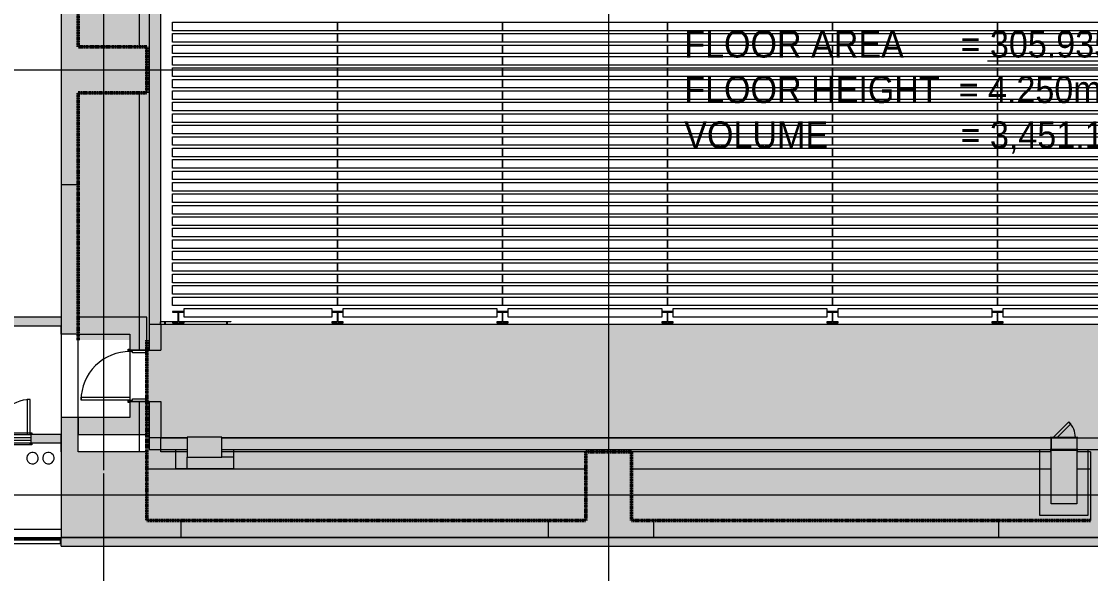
# Model space of a CAD drawing. Header units: millimetres. Extents: x 15878 to 679837, y -72324 to 391440.
# Drawn here: x 274703 to 293370, y 7230 to 16870 of the extents above; entities that cross this region are included whole.
import ezdxf

# ---------------------------------------------------------------- set-up
doc = ezdxf.new("R2010")
doc.units = ezdxf.units.MM
doc.linetypes.add('Demolished', pattern=[4.8, 3.2, -1.6])
doc.linetypes.add('Grid Line__1_200_', pattern=[10.5, 6, -1.5, 1.5, -1.5])
for name, color, linetype, lineweight in [('A-DETL', 90, 'Continuous', 5), ('A-DETL-GENF', 92, 'Continuous', 5), ('A-DOOR', 31, 'Continuous', 5), ('A-DOOR-FRAM', 31, 'Continuous', 5), ('A-FLOR', 192, 'Continuous', 5), ('A-FLOR-HRAL', 11, 'Continuous', 5), ('A-GLAZ-CWMG', 51, 'Continuous', 5), ('A-WALL', 113, 'Continuous', 5), ('A-WALL-PATT', 111, 'Continuous', 18), ('G-ANNO-TEXT', 231, 'Continuous', 5), ('I-FURN', 30, 'Continuous', 5), ('Q-SPCQ', 91, 'Continuous', 5), ('S-COLS', 52, 'Continuous', 5), ('S-GRID', 1, 'Continuous', 5)]:
    doc.layers.add(name, color=color, linetype=linetype, lineweight=lineweight)
doc.styles.add('Swis721 BT', font='swiss.ttf', dxfattribs={"width": 0.9, "height": 473.035439})
pattern_1 = [(45, (235455.2, 0), (-1237.437, 1237.437), []), (45, (235455.2, 1875), (-1237.437, 1237.437), [])]

# ---------------------------------------------------------------- blocks, each defined once
blk = doc.blocks.new('DLN_Grid Gallery Deck - DLN_Grid Gallery Deck-V869-2_F')
at = {"layer": 'Q-SPCQ'}
for p, q in [((0, -75), (0, 75)), ((0, 75), (2880, 75)), ((2880, 75), (2880, -75)), ((2880, -75), (0, -75))]:
    blk.add_line(p, q, dxfattribs=at)
blk = doc.blocks.new('DLN_Grid Gallery Deck - DLN_Grid Gallery Deck-3004705-2_F')
at = {"layer": 'Q-SPCQ'}
for p, q in [((0, 25), (0, 75)), ((0, 75), (2580, 75)), ((0, -75), (0, 10)), ((2580, 75), (2580, 25)), ((2580, 10), (2580, -75)), ((2580, -75), (0, -75))]:
    blk.add_line(p, q, dxfattribs=at)
blk = doc.blocks.new('DLN_Grid Gallery Deck - DLN_Grid Gallery Deck-2994845-2_F')
at = {"layer": 'Q-SPCQ'}
for p, q in [((0, 25), (0, 75)), ((0, 75), (2680, 75)), ((0, -75), (0, 10)), ((2680, 75), (2680, 25)), ((2680, 10), (2680, -75)), ((2680, -75), (0, -75))]:
    blk.add_line(p, q, dxfattribs=at)
blk = doc.blocks.new('DLN_Grid Gallery Deck - DLN_Grid Gallery Deck-V873-2_F')
at = {"layer": 'Q-SPCQ'}
for p, q in [((0, 25), (0, 75)), ((0, 75), (2680, 75)), ((0, -75), (0, 10)), ((2680, 75), (2680, 25)), ((2680, 10), (2680, -75)), ((2680, -75), (0, -75))]:
    blk.add_line(p, q, dxfattribs=at)
blk = doc.blocks.new('DLN_Grid Gallery Deck - DLN_Grid Gallery Deck-V875-2_F')
at = {"layer": 'Q-SPCQ'}
for p, q in [((0, 25), (0, 75)), ((0, 75), (2680, 75)), ((0, -75), (0, 10)), ((2680, 75), (2680, 25)), ((2680, 10), (2680, -75)), ((2680, -75), (0, -75))]:
    blk.add_line(p, q, dxfattribs=at)
blk = doc.blocks.new('DLN-Access Panel__AP12_ - _AP12_ 400 x 1100 _WH_-16942931-2_F')
at = {"layer": 'A-DOOR'}
h = blk.add_hatch(dxfattribs=at)
h.set_pattern_fill('FP_3636', color=253, style=0, pattern_type=2)
h.set_pattern_definition([(45, (178006, -9497.5), (-1237.437, 1237.437), []), (45, (178006, -7622.5), (-1237.437, 1237.437), [])])
h.paths.add_polyline_path([(240, 100), (240, 110), (-240, 110), (-240, 100)], flags=0)
at = {"layer": 'A-DOOR', "color": 253}
for p, q in [((-190, 110), (83, 383)), ((83, 383), (118, 347)), ((118, 347), (-119, 110)), ((-240, 100), (-240, 110)), ((240, 110), (-240, 110)), ((-240, 100), (240, 100)), ((240, 100), (240, 110)), ((-240, -110), (-240, -100)), ((240, -100), (-240, -100)), ((-240, -110), (240, -110)), ((240, -109), (240, -100))]:
    blk.add_line(p, q, dxfattribs=at)
for start, end in [(22.25, 45), (1.4807, 22.25)]:
    blk.add_arc((-200, 100), 400, start, end, dxfattribs=at)
at = {"layer": 'A-DOOR-FRAM', "color": 253}
for p, q in [((-225, 100), (-225, -100)), ((225, 100), (225, -100))]:
    blk.add_line(p, q, dxfattribs=at)
blk = doc.blocks.new('DLN-Single Door__X05_ - _M40a_ 850 x 2000 _WH_-11174022-2_F')
at = {"layer": 'A-DOOR', "color": 253}
for p, q in [((-425, 1000), (-375, 1000)), ((-425, 150), (-425, 1000)), ((-375, 1000), (-375, 150)), ((-465, 180), (-435, 180)), ((-465, 150), (-465, 180)), ((-435, 150), (-465, 150)), ((-435, 180), (-435, 150)), ((-375, 150), (-425, 150)), ((435, 150), (435, 180)), ((435, 180), (465, 180)), ((465, 150), (435, 150)), ((465, 180), (465, 150)), ((-465, -150), (-435, -150)), ((-465, -180), (-465, -150)), ((-435, -180), (-465, -180)), ((-435, -150), (-435, -180)), ((435, -180), (435, -150)), ((435, -150), (465, -150)), ((465, -180), (435, -180)), ((465, -150), (465, -180))]:
    blk.add_line(p, q, dxfattribs=at)
blk.add_arc((-425, 150), 850, 359.5, 90, dxfattribs=at)
at = {"layer": 'A-DOOR-FRAM', "color": 253}
for p, q in [((-450, 150), (-425, 150)), ((-450, -150), (-450, 150)), ((-425, 150), (-425, 100)), ((-425, 100), (-400, 100)), ((-400, 100), (-400, -150)), ((400, 100), (425, 100)), ((400, -150), (400, 100)), ((425, 150), (450, 150)), ((425, 100), (425, 150)), ((450, 150), (450, -150)), ((-400, -150), (-450, -150)), ((450, -150), (400, -150))]:
    blk.add_line(p, q, dxfattribs=at)
blk = doc.blocks.new('Rectangular Mullion - EW3b-14220443-2_F')
at = {"layer": 'A-GLAZ-CWMG'}
for p, q in [((37647, 7812), (37647, 7839)), ((39931, 7839), (37647, 7839)), ((39931, 7839), (39931, 7812))]:
    blk.add_line(p, q, dxfattribs=at)
at = {"layer": 'A-GLAZ-CWMG', "lineweight": 15}
for p, q in [((37647, 7812), (37647, 7756)), ((39931, 7812), (37647, 7812)), ((37647, 7756), (39931, 7756)), ((39931, 7756), (39931, 7812))]:
    blk.add_line(p, q, dxfattribs=at)
blk = doc.blocks.new('DLN-Double Door-AP - _AP08_ 1200 x 2000 _WH_-14084721-2_F')
at = {"layer": 'A-DOOR', "color": 253}
for p, q in [((-610, 685), (-560, 685)), ((-610, 105), (-610, 685)), ((-560, 685), (-560, 75)), ((560, 685), (560, 75)), ((610, 685), (560, 685)), ((610, 105), (610, 685)), ((-625, 75), (625, 75)), ((-625, 25), (-625, 75)), ((-625, -25), (-625, 25)), ((-625, 25), (625, 25)), ((625, 75), (625, 25)), ((625, 25), (625, -25)), ((-625, -75), (-625, -25)), ((-625, -25), (625, -25)), ((625, -75), (-625, -75)), ((625, -25), (625, -75))]:
    blk.add_line(p, q, dxfattribs=at)
for centre, start, end in [((-610, 75), 0.0077, 90), ((610, 75), 90, 179.9923)]:
    blk.add_arc(centre, 610, start, end, dxfattribs=at)
at = {"layer": 'A-DOOR-FRAM', "color": 253}
for p, q in [((-640, 105), (-610, 105)), ((-640, 75), (-640, 105)), ((-625, 75), (-640, 75)), ((-610, 105), (610, 105)), ((-610, 105), (-610, 75)), ((610, 105), (640, 105)), ((610, 75), (610, 105)), ((640, 75), (625, 75)), ((640, 105), (640, 75)), ((-640, -75), (-625, -75)), ((-640, -105), (-640, -75)), ((-610, -105), (-640, -105)), ((-610, -75), (-610, -105)), ((610, -105), (-610, -105)), ((610, -105), (610, -75)), ((640, -105), (610, -105)), ((625, -75), (640, -75)), ((640, -75), (640, -105))]:
    blk.add_line(p, q, dxfattribs=at)
blk = doc.blocks.new('DLN_Production Lighting PLB - DLN_Production Lighting PLB-11812519-2_F')
at = {"layer": 'I-FURN', "color": 253}
for p, q in [((305, 350), (-305, 350)), ((-305, 350), (-305, 0)), ((-35, 355), (-10, 355)), ((-35, 350), (-35, 355)), ((-10, 355), (-10, 350)), ((10, 355), (35, 355)), ((10, 355), (10, 350)), ((35, 350), (35, 355)), ((305, 0), (305, 350)), ((-305, 0), (305, 0))]:
    blk.add_line(p, q, dxfattribs=at)
blk = doc.blocks.new('Railing - T PROFILE-16174661-2_F')
at = {"layer": 'A-FLOR-HRAL'}
for p, q in [((8, -9), (3, -9)), ((3, -9), (3, -142)), ((3, -142), (8, -142)), ((8, -68), (8, -9)), ((8, -142), (8, -83)), ((55, -73), (13, -73)), ((13, -78), (55, -78))]:
    blk.add_line(p, q, dxfattribs=at)
for centre, start, end in [((13, -68), 189.2953, 270), ((13, -83), 90, 180)]:
    blk.add_arc(centre, 5, start, end, dxfattribs=at)
blk = doc.blocks.new('Railing - T PROFILE-V890-2_F')
at = {"layer": 'A-FLOR-HRAL'}
for p, q in [((8, -9), (3, -9)), ((3, -9), (3, -142)), ((3, -142), (8, -142)), ((8, -68), (8, -9)), ((8, -142), (8, -83)), ((55, -73), (13, -73)), ((13, -78), (55, -78))]:
    blk.add_line(p, q, dxfattribs=at)
for centre, start, end in [((13, -68), 189.2953, 270), ((13, -83), 90, 180), ((13, -83), 90, 180)]:
    blk.add_arc(centre, 5, start, end, dxfattribs=at)
blk = doc.blocks.new('Railing - Railing-12128362-2_F')
at = {"layer": 'A-FLOR-HRAL'}
for p, q in [((41688, 11627), (41679, 11627)), ((41679, 11577), (41679, 11627)), ((41981, 11627), (41821, 11627)), ((42773, 11627), (41995, 11627)), ((42839, 11624), (42839, 11620))]:
    blk.add_line(p, q, dxfattribs=at)
at = {"extrusion": (0, 0, -1), "zscale": -1, "rotation": 270.0000000000001}
for name, p in [('Railing - T PROFILE-16174661-2_F', (-41679, 11632)), ('Railing - T PROFILE-V890-2_F', (-42764, 11632))]:
    blk.add_blockref(name, p, dxfattribs=at)

msp = doc.modelspace()

# ---------------------------------------------------------------- hatches: boundary and pattern name
at = {"layer": 'A-DETL-GENF', "transparency": 33554585}
h = msp.add_hatch(color=253, dxfattribs=at)
h.paths.add_polyline_path([(284557, 8157.5), (284557, 9357.5), (285357, 9357.5), (285357, 8157.5), (293369.5, 8157.5), (293369.5, 9357.5), (294169.5, 9357.5), (294169.5, 8157.5), (302182, 8157.5), (302182, 9357.5), (302982, 9357.5), (302982, 8157.5), (310644.5, 8157.5), (310644.5, 9357.5), (311844.5, 9357.5), (311844.5, 15624.2), (310644.5, 15624.2), (310644.5, 16424.2), (311844.5, 16424.2), (311844.5, 23040.8), (310644.5, 23040.8), (310644.5, 23840.8), (311844.5, 23840.8), (311844.5, 25482.5), (310644.5, 25482.5), (310644.5, 28432.5), (311844.5, 28432.5), (311844.5, 30107.5), (310644.5, 30107.5), (310644.5, 31307.5), (302982, 31307.5), (302982, 30107.5), (302182, 30107.5), (302182, 31307.5), (294169.5, 31307.5), (294169.5, 30107.5), (293369.5, 30107.5), (293369.5, 31307.5), (285357, 31307.5), (285357, 30107.5), (284557, 30107.5), (284557, 31307.5), (280194.5, 31307.5), (280194.5, 30107.5), (277194.5, 30107.5), (277194.5, 31307.5), (276894.5, 31307.5), (276894.5, 30107.5), (275694.5, 30107.5), (275694.5, 23840.8), (276894.5, 23840.8), (276894.5, 23040.8), (275694.5, 23040.8), (275694.5, 16424.2), (276894.5, 16424.2), (276894.5, 15624.2), (275694.5, 15624.2), (275694.5, 11307.5), (276894.5, 11307.5), (276894.5, 8157.5), (283505.3, 8157.5)], flags=0)
h.paths.add_polyline_path([(288918.6, 11577.5), (277134.7, 11577.5), (277134.7, 27832.5), (308269.5, 27832.5), (308269.5, 11577.5), (291625.2, 11577.5)], flags=0)
at = {"layer": 'A-WALL-PATT', "lineweight": 5}
h = msp.add_hatch(color=253, dxfattribs=at)
h.paths.add_polyline_path([(275694.5, 14024.2), (275694.5, 15624.2), (275394.5, 15624.2), (275394.5, 14024.2)], flags=0)
h.paths.add_polyline_path([(275394.5, 16424.2), (275694.5, 16424.2), (275694.5, 18024.2), (275394.5, 18024.2), (275394.5, 16568.1)], flags=0)
at = {"layer": 'A-WALL-PATT', "lineweight": 5, "transparency": 33554432}
for points in [[(275394.5, 11407.5), (275694.5, 11407.5), (275694.5, 14024.2), (275394.5, 14024.2), (275394.5, 11557.5)], [(275394.5, 11557.5), (275394.5, 11707.5), (272794.5, 11707.5), (272794.5, 11557.5), (275385.4, 11557.5)], [(276227.9, 11407.5), (276894.5, 11407.5), (276894.5, 11707.5), (275694.5, 11707.5), (275694.5, 11407.5)], [(276894.5, 9657.5), (276894.5, 9957.5), (275694.5, 9957.5), (275694.5, 9657.5), (276738.7, 9657.5)], [(283897, 7857.5), (283897, 8157.5), (277494.5, 8157.5), (277494.5, 7857.5), (283505.3, 7857.5)], [(288382, 7857.5), (288382, 8157.5), (285747, 8157.5), (285747, 7857.5)], [(288382, 7857.5), (291769.5, 7857.5), (291769.5, 8157.5), (288382, 8157.5)], [(275394.5, 7707.5), (312144.5, 7707.5), (312144.5, 7857.5), (275394.5, 7857.5)]]:
    msp.add_hatch(color=253, dxfattribs=at).paths.add_polyline_path(points, flags=0)
h = msp.add_hatch(color=253, dxfattribs=at)
h.paths.add_polyline_path([(276738.7, 9957.5), (276894.5, 9957.5), (276894.5, 10232.5), (276594.5, 10232.5), (276594.5, 9957.5)], flags=0)
h.paths.add_polyline_path([(276594.5, 11132.5), (276894.5, 11132.5), (276894.5, 11407.5), (276594.5, 11407.5), (276594.5, 11147.5)], flags=0)
at = {"layer": 'A-WALL-PATT', "lineweight": 5}
for points in [[(275694.5, 9357.5), (275694.5, 9957.5), (275394.5, 9957.5), (275394.5, 9357.5)], [(277134.7, 7857.5), (277494.5, 7857.5), (277494.5, 8157.5), (276894.5, 8157.5), (276894.5, 7857.5)]]:
    msp.add_hatch(color=253, dxfattribs=at).paths.add_polyline_path(points, flags=0)
at = {"layer": 'A-WALL-PATT', "lineweight": 5, "transparency": 33554432}
h = msp.add_hatch(color=253, dxfattribs=at)
h.paths.add_polyline_path([(274884.5, 9507.5), (275394.5, 9507.5), (275394.5, 9657.5), (274869.5, 9657.5), (274869.5, 9507.5)], flags=0)
h.paths.add_polyline_path([(272794.5, 9507.5), (273619.5, 9507.5), (273619.5, 9657.5), (272794.5, 9657.5), (272794.5, 9557.5)], flags=0)
at = {"layer": 'A-WALL-PATT', "lineweight": 5}
h = msp.add_hatch(color=253, dxfattribs=at)
h.paths.add_polyline_path([(285357, 7857.5), (285747, 7857.5), (285747, 8157.5), (285357, 8157.5)], flags=0)
h.paths.add_polyline_path([(284557, 7857.5), (284557, 8157.5), (283897, 8157.5), (283897, 7857.5)], flags=0)
h = msp.add_hatch(color=253, dxfattribs=at)
h.paths.add_polyline_path([(293369.5, 7857.5), (293369.5, 8157.5), (291769.5, 8157.5), (291769.5, 7857.5)], flags=0)
h.paths.add_polyline_path([(295769.5, 7857.5), (295769.5, 8157.5), (294169.5, 8157.5), (294169.5, 7857.5), (294331.8, 7857.5)], flags=0)
at = {"layer": 'S-COLS'}
for points in [[(275694.5, 15624.2), (276894.5, 15624.2), (276894.5, 16424.2), (275394.5, 16424.2), (275394.5, 15624.2)], [(275394.5, 7857.5), (276894.5, 7857.5), (276894.5, 9357.5), (275394.5, 9357.5), (275394.5, 9065.7)], [(285357, 7857.5), (285357, 9357.5), (284557, 9357.5), (284557, 7857.5)], [(294169.5, 7857.5), (294169.5, 9357.5), (293369.5, 9357.5), (293369.5, 7857.5)]]:
    msp.add_hatch(color=53, dxfattribs=at).paths.add_polyline_path(points, flags=0)
h = msp.add_hatch(dxfattribs=at)
h.set_pattern_fill('FP_3635', color=253, style=0, pattern_type=2)
h.set_pattern_definition(pattern_1)
h.paths.add_polyline_path([(277342.9, 11607.5), (277542.9, 11607.5), (277542.9, 11622.5), (277450.4, 11622.5), (277450.4, 11792.5), (277542.9, 11792.5), (277542.9, 11807.5), (277342.9, 11807.5), (277342.9, 11792.5), (277435.4, 11792.5), (277435.4, 11622.5), (277342.9, 11622.5)], flags=0)
h = msp.add_hatch(dxfattribs=at)
h.set_pattern_fill('FP_3635', color=253, style=0, pattern_type=2)
h.set_pattern_definition(pattern_1)
h.paths.add_polyline_path([(291642.9, 11607.4), (291842.9, 11607.4), (291842.9, 11622.4), (291750.4, 11622.4), (291750.4, 11792.4), (291842.9, 11792.4), (291842.9, 11807.4), (291642.9, 11807.4), (291642.9, 11792.4), (291735.4, 11792.4), (291735.4, 11622.4), (291642.9, 11622.4)], flags=0)

# ---------------------------------------------------------------- linework, layer by layer
at = {"layer": 'A-DETL', "linetype": 'Demolished', "lineweight": 50}
for p, q in [((275694.5, 23040.8), (275694.5, 16424.2)), ((275694.5, 16424.2), (276894.5, 16424.2)), ((276894.5, 16424.2), (276894.5, 15624.2)), ((276894.5, 15624.2), (275694.5, 15624.2)), ((275694.5, 15624.2), (275694.5, 11307.5)), ((276894.5, 11307.5), (276894.5, 8157.5)), ((284557, 8157.5), (284557, 9357.5)), ((284557, 9357.5), (285357, 9357.5)), ((285357, 9357.5), (285357, 8157.5)), ((276894.5, 8157.5), (284557, 8157.5)), ((285357, 8157.5), (293369.5, 8157.5))]:
    msp.add_line(p, q, dxfattribs=at)
at = {"layer": 'A-DETL'}
msp.add_line((291569.5, 16182.5), (294469.5, 16182.5), dxfattribs=at)
at = {"layer": 'A-FLOR'}
for p, q in [((276759.5, 23040.8), (276759.5, 16424.2)), ((276759.5, 15624.2), (276759.5, 11132.5)), ((275394.5, 14024.2), (275394.5, 9507.5)), ((275694.5, 9357.5), (275694.5, 14024.2)), ((275394.5, 11707.5), (272794.5, 11707.5)), ((277129.4, 11577.5), (276934.5, 11577.5)), ((277134.5, 11575.6), (277134.5, 11132.5)), ((308269.5, 11577.5), (277134.7, 11577.5)), ((276894.5, 11132.5), (276594.5, 11132.5)), ((276594.5, 11117.5), (276594.5, 10247.5)), ((276934.5, 11132.5), (276924.5, 11132.5)), ((276594.5, 10232.5), (276894.5, 10232.5)), ((276759.5, 10232.5), (276759.5, 9357.5)), ((276924.5, 10232.5), (277134.5, 10232.5)), ((276934.5, 10232.5), (276934.5, 9397.5)), ((277134.5, 10232.5), (277134.5, 9597.5)), ((275694.5, 9657.5), (276759.5, 9657.5)), ((277134.5, 9597.5), (277594.5, 9597.5)), ((277134.5, 9357.5), (277134.5, 9597.5)), ((278204.5, 9597.5), (292679.5, 9597.5)), ((293129.5, 9597.5), (309334.5, 9597.5)), ((275394.5, 9507.5), (274884.5, 9507.5)), ((275394.5, 9357.5), (275394.5, 9507.5)), ((276934.5, 9397.5), (277394.5, 9397.5)), ((277594.5, 9357.5), (277134.5, 9357.5)), ((277394.5, 9397.5), (277394.5, 9397.5)), ((284557, 9357.5), (278204.5, 9357.5)), ((278404.5, 9397.5), (278404.5, 9397.5)), ((278404.5, 9397.5), (292679.5, 9397.5)), ((292679.5, 9357.5), (285357, 9357.5)), ((293079.5, 9397.5), (293329.5, 9397.5)), ((293369.5, 9357.5), (293129.5, 9357.5)), ((276894.5, 9057.5), (284557, 9057.5)), ((277394.5, 9062.5), (277594.5, 9062.5)), ((285357, 9057.5), (292679.5, 9057.5)), ((293129.5, 9057.5), (293369.5, 9057.5)), ((283897, 8157.5), (277494.5, 8157.5)), ((291769.5, 8157.5), (285747, 8157.5)), ((273194.5, 7857.5), (275394.5, 7857.5)), ((276894.5, 7857.5), (284557, 7857.5)), ((285357, 7857.5), (293369.5, 7857.5))]:
    msp.add_line(p, q, dxfattribs=at)
at = {"layer": 'A-FLOR', "color": 253}
for p, q in [((275394.5, 11407.5), (275394.5, 11557.5)), ((275694.5, 11407.5), (275394.5, 11407.5))]:
    msp.add_line(p, q, dxfattribs=at)
at = {"layer": 'A-FLOR'}
for centre, start, end in [((274896.9, 9244.5), 351.68417, 171.68417), ((275174.8, 9244.5), 351.68417, 171.68417), ((274896.9, 9244.5), 171.68417, 351.68417), ((275174.8, 9244.5), 171.68417, 351.68417)]:
    msp.add_arc(centre, 100, start, end, dxfattribs=at)
at = {"layer": 'A-WALL', "color": 253}
for p, q in [((276934.5, 28797.5), (276934.5, 11132.5)), ((277134.5, 11580.2), (277134.5, 27826.1)), ((275394.5, 14024.2), (275394.5, 11557.5)), ((275394.5, 14024.2), (275694.5, 14024.2)), ((275694.5, 11707.5), (275694.5, 14024.2)), ((276894.5, 11707.5), (275694.5, 11707.5)), ((276894.5, 11147.5), (276894.5, 11707.5)), ((272794.5, 11557.5), (275394.5, 11557.5)), ((275694.5, 11407.5), (276594.5, 11407.5)), ((276594.5, 11407.5), (276594.5, 11147.5)), ((276894.5, 11082.5), (276894.5, 10282.5)), ((276934.5, 11132.5), (277134.5, 11132.5)), ((276594.5, 10217.5), (276594.5, 9957.5)), ((276894.5, 9657.5), (276894.5, 10217.5)), ((276594.5, 9957.5), (275694.5, 9957.5)), ((275694.5, 9957.5), (275694.5, 9657.5)), ((274869.5, 9657.5), (274869.5, 9507.5)), ((275394.5, 9657.5), (274884.5, 9657.5)), ((275394.5, 9507.5), (275394.5, 9657.5)), ((275694.5, 9657.5), (276894.5, 9657.5)), ((277594.5, 9597.5), (276934.5, 9597.5)), ((277134.5, 9597.5), (277134.5, 9597.5)), ((292664.5, 9597.5), (278204.5, 9597.5)), ((292679.5, 9397.5), (292679.5, 9597.5)), ((293129.5, 9597.5), (293129.5, 9397.5)), ((275394.5, 9507.5), (275394.5, 9507.5)), ((276934.5, 9397.5), (277594.5, 9397.5)), ((276934.5, 9397.5), (276934.5, 9397.5)), ((277394.5, 9397.5), (277394.5, 9062.5)), ((278204.5, 9397.5), (278404.5, 9397.5)), ((278404.5, 9397.5), (292479.5, 9397.5)), ((278404.5, 9397.5), (278404.5, 9062.5)), ((292479.5, 9397.5), (292479.5, 8247.5)), ((292729.5, 9397.5), (292679.5, 9397.5)), ((292679.5, 8447.5), (292679.5, 9387.5)), ((293129.5, 9387.5), (293129.5, 8447.5)), ((293329.5, 9397.5), (309334.5, 9397.5)), ((293329.5, 9363), (293329.5, 9397.5)), ((293329.5, 8247.5), (293329.5, 9357.5)), ((277594.5, 9062.5), (277594.5, 9262.5)), ((278404.5, 9262.5), (278204.5, 9262.5)), ((277594.5, 9062.5), (278404.5, 9062.5)), ((293129.5, 8447.5), (292679.5, 8447.5)), ((292479.5, 8247.5), (293329.5, 8247.5)), ((283897, 8157.5), (277494.5, 8157.5)), ((288382, 8157.5), (285747, 8157.5)), ((291769.5, 8157.5), (288382, 8157.5)), ((291769.5, 7857.5), (291769.5, 8157.5)), ((273194.5, 7857.5), (275394.5, 7857.5)), ((274394.5, 8007.5), (275394.5, 8007.5)), ((313794.5, 7857.5), (275394.5, 7857.5)), ((275394.5, 7707.5), (275394.5, 7857.5)), ((277494.5, 7857.5), (283897, 7857.5)), ((285747, 7857.5), (288382, 7857.5)), ((288382, 7857.5), (291769.5, 7857.5)), ((275394.5, 7707.5), (321391.5, 7707.5))]:
    msp.add_line(p, q, dxfattribs=at)
at = {"layer": 'A-WALL', "color": 9, "lineweight": 20}
for p, q in [((275394.5, 18024.2), (275394.5, 16424.2)), ((275694.5, 16424.2), (275694.5, 18024.2)), ((275394.5, 15624.2), (275394.5, 14024.2)), ((275694.5, 14024.2), (275694.5, 15624.2)), ((275394.5, 9957.5), (275394.5, 9657.5)), ((275694.5, 9957.5), (275394.5, 9957.5)), ((275694.5, 9357.5), (275694.5, 9657.5)), ((275394.5, 9507.5), (275394.5, 9357.5)), ((277494.5, 8157.5), (276894.5, 8157.5)), ((277494.5, 7857.5), (277494.5, 8157.5)), ((284557, 8157.5), (283897, 8157.5)), ((283897, 8157.5), (283897, 7857.5)), ((285747, 8157.5), (285357, 8157.5)), ((285747, 7857.5), (285747, 8157.5)), ((293369.5, 8157.5), (291769.5, 8157.5)), ((276894.5, 7857.5), (277494.5, 7857.5)), ((283897, 7857.5), (284557, 7857.5)), ((285357, 7857.5), (285747, 7857.5)), ((291769.5, 7857.5), (293369.5, 7857.5))]:
    msp.add_line(p, q, dxfattribs=at)
at = {"layer": 'S-COLS', "color": 9, "lineweight": 20}
for p, q in [((275394.5, 16424.2), (275394.5, 15624.2)), ((276894.5, 16424.2), (275694.5, 16424.2)), ((276894.5, 15624.2), (276894.5, 16424.2)), ((275694.5, 15624.2), (276894.5, 15624.2)), ((277542.9, 11807.5), (277342.9, 11807.5)), ((277342.9, 11807.5), (277342.9, 11792.5)), ((277342.9, 11792.5), (277435.4, 11792.5)), ((277435.4, 11792.5), (277435.4, 11622.5)), ((277450.4, 11622.5), (277450.4, 11792.5)), ((277450.4, 11792.5), (277542.9, 11792.5)), ((277542.9, 11792.5), (277542.9, 11807.5)), ((280322.9, 11807.5), (280122.9, 11807.5)), ((280122.9, 11807.5), (280122.9, 11792.5)), ((280122.9, 11792.5), (280215.4, 11792.5)), ((280215.4, 11792.5), (280215.4, 11622.5)), ((280230.4, 11622.5), (280230.4, 11792.5)), ((280230.4, 11792.5), (280322.9, 11792.5)), ((280322.9, 11792.5), (280322.9, 11807.5)), ((283202.9, 11807.5), (283002.9, 11807.5)), ((283002.9, 11807.5), (283002.9, 11792.5)), ((283002.9, 11792.5), (283095.4, 11792.5)), ((283095.4, 11792.5), (283095.4, 11622.5)), ((283110.4, 11622.5), (283110.4, 11792.5)), ((283110.4, 11792.5), (283202.9, 11792.5)), ((283202.9, 11792.5), (283202.9, 11807.5)), ((286082.9, 11807.5), (285882.9, 11807.5)), ((285882.9, 11807.5), (285882.9, 11792.5)), ((285882.9, 11792.5), (285975.4, 11792.5)), ((285975.4, 11792.5), (285975.4, 11622.5)), ((285990.4, 11622.5), (285990.4, 11792.5)), ((285990.4, 11792.5), (286082.9, 11792.5)), ((286082.9, 11792.5), (286082.9, 11807.5)), ((288962.9, 11807.5), (288762.9, 11807.5)), ((288762.9, 11807.5), (288762.9, 11792.5)), ((288762.9, 11792.5), (288855.4, 11792.5)), ((288855.4, 11792.5), (288855.4, 11622.5)), ((288870.4, 11622.5), (288870.4, 11792.5)), ((288870.4, 11792.5), (288962.9, 11792.5)), ((288962.9, 11792.5), (288962.9, 11807.5)), ((291842.9, 11807.4), (291642.9, 11807.4)), ((291642.9, 11807.4), (291642.9, 11792.4)), ((291642.9, 11792.4), (291735.4, 11792.4)), ((291735.4, 11792.4), (291735.4, 11622.4)), ((291750.4, 11622.4), (291750.4, 11792.4)), ((291750.4, 11792.4), (291842.9, 11792.4)), ((291842.9, 11792.4), (291842.9, 11807.4)), ((277342.9, 11622.5), (277342.9, 11607.5)), ((277435.4, 11622.5), (277342.9, 11622.5)), ((277342.9, 11607.5), (277542.9, 11607.5)), ((277542.9, 11622.5), (277450.4, 11622.5)), ((277542.9, 11607.5), (277542.9, 11622.5)), ((280122.9, 11622.5), (280122.9, 11607.5)), ((280215.4, 11622.5), (280122.9, 11622.5)), ((280122.9, 11607.5), (280322.9, 11607.5)), ((280322.9, 11622.5), (280230.4, 11622.5)), ((280322.9, 11607.5), (280322.9, 11622.5)), ((283002.9, 11622.5), (283002.9, 11607.5)), ((283095.4, 11622.5), (283002.9, 11622.5)), ((283002.9, 11607.5), (283202.9, 11607.5)), ((283202.9, 11622.5), (283110.4, 11622.5)), ((283202.9, 11607.5), (283202.9, 11622.5)), ((285882.9, 11622.5), (285882.9, 11607.5)), ((285975.4, 11622.5), (285882.9, 11622.5)), ((285882.9, 11607.5), (286082.9, 11607.5)), ((286082.9, 11622.5), (285990.4, 11622.5)), ((286082.9, 11607.5), (286082.9, 11622.5)), ((288762.9, 11622.5), (288762.9, 11607.5)), ((288855.4, 11622.5), (288762.9, 11622.5)), ((288762.9, 11607.5), (288962.9, 11607.5)), ((288962.9, 11622.5), (288870.4, 11622.5)), ((288962.9, 11607.5), (288962.9, 11622.5)), ((291642.9, 11622.4), (291642.9, 11607.4)), ((291735.4, 11622.4), (291642.9, 11622.4)), ((291642.9, 11607.4), (291842.9, 11607.4)), ((291842.9, 11622.4), (291750.4, 11622.4)), ((291842.9, 11607.4), (291842.9, 11622.4)), ((275394.5, 9357.5), (275394.5, 7857.5)), ((276894.5, 9357.5), (275694.5, 9357.5)), ((276894.5, 8157.5), (276894.5, 9357.5)), ((285357, 9357.5), (284557, 9357.5)), ((284557, 9357.5), (284557, 8157.5)), ((285357, 8157.5), (285357, 9357.5)), ((293369.5, 9357.5), (293369.5, 8157.5)), ((275394.5, 7857.5), (276894.5, 7857.5)), ((284557, 7857.5), (285357, 7857.5)), ((293369.5, 7857.5), (294169.5, 7857.5))]:
    msp.add_line(p, q, dxfattribs=at)
at = {"layer": 'S-GRID', "color": 254, "linetype": 'Grid Line__1_200_'}
for p, q in [((276144.5, 9035.7), (276144.5, 31457.5)), ((284957, -13436.8), (284957, 18932.1)), ((258983.7, 16024.2), (317699.8, 16024.2)), ((276144.5, -13436.8), (276144.5, 8984.9)), ((258983.7, 8607.5), (317699.8, 8607.5))]:
    msp.add_line(p, q, dxfattribs=at)

# ---------------------------------------------------------------- block references
at = {"layer": 'A-DOOR', "color": 253, "rotation": 90}
msp.add_blockref('DLN-Single Door__X05_ - _M40a_ 850 x 2000 _WH_-11174022-2_F', (276744.5, 10682.5), dxfattribs=at)
at = {"layer": 'A-DOOR', "color": 253}
for name, p in [('DLN-Double Door-AP - _AP08_ 1200 x 2000 _WH_-14084721-2_F', (274244.5, 9582.5)), ('DLN-Access Panel__AP12_ - _AP12_ 400 x 1100 _WH_-16942931-2_F', (292904.5, 9497.5))]:
    msp.add_blockref(name, p, dxfattribs=at)
at = {"layer": 'A-FLOR-HRAL'}
msp.add_blockref('Railing - Railing-12128362-2_F', (235455.2, 0), dxfattribs=at)
at = {"layer": 'A-GLAZ-CWMG'}
msp.add_blockref('Rectangular Mullion - EW3b-14220443-2_F', (235455.2, 0), dxfattribs=at)
at = {"layer": 'I-FURN', "color": 253}
msp.add_blockref('DLN_Production Lighting PLB - DLN_Production Lighting PLB-11812519-2_F', (277899.5, 9262.5), dxfattribs=at)
at = {"layer": 'Q-SPCQ'}
for name, p in [('DLN_Grid Gallery Deck - DLN_Grid Gallery Deck-V869-2_F', (277342.9, 16782.5)), ('DLN_Grid Gallery Deck - DLN_Grid Gallery Deck-V869-2_F', (280222.9, 16782.5)), ('DLN_Grid Gallery Deck - DLN_Grid Gallery Deck-V869-2_F', (283102.9, 16782.5)), ('DLN_Grid Gallery Deck - DLN_Grid Gallery Deck-V869-2_F', (285982.9, 16782.5)), ('DLN_Grid Gallery Deck - DLN_Grid Gallery Deck-V869-2_F', (288862.9, 16782.5)), ('DLN_Grid Gallery Deck - DLN_Grid Gallery Deck-V869-2_F', (291742.9, 16782.5)), ('DLN_Grid Gallery Deck - DLN_Grid Gallery Deck-V869-2_F', (277342.9, 16582.5)), ('DLN_Grid Gallery Deck - DLN_Grid Gallery Deck-V869-2_F', (280222.9, 16582.5)), ('DLN_Grid Gallery Deck - DLN_Grid Gallery Deck-V869-2_F', (283102.9, 16582.5)), ('DLN_Grid Gallery Deck - DLN_Grid Gallery Deck-V869-2_F', (285982.9, 16582.5)), ('DLN_Grid Gallery Deck - DLN_Grid Gallery Deck-V869-2_F', (288862.9, 16582.5)), ('DLN_Grid Gallery Deck - DLN_Grid Gallery Deck-V869-2_F', (291742.9, 16582.5)), ('DLN_Grid Gallery Deck - DLN_Grid Gallery Deck-V869-2_F', (277342.9, 16382.5)), ('DLN_Grid Gallery Deck - DLN_Grid Gallery Deck-V869-2_F', (280222.9, 16382.5)), ('DLN_Grid Gallery Deck - DLN_Grid Gallery Deck-V869-2_F', (283102.9, 16382.5)), ('DLN_Grid Gallery Deck - DLN_Grid Gallery Deck-V869-2_F', (285982.9, 16382.5)), ('DLN_Grid Gallery Deck - DLN_Grid Gallery Deck-V869-2_F', (288862.9, 16382.5)), ('DLN_Grid Gallery Deck - DLN_Grid Gallery Deck-V869-2_F', (291742.9, 16382.5)), ('DLN_Grid Gallery Deck - DLN_Grid Gallery Deck-V869-2_F', (277342.9, 16182.5)), ('DLN_Grid Gallery Deck - DLN_Grid Gallery Deck-V869-2_F', (280222.9, 16182.5)), ('DLN_Grid Gallery Deck - DLN_Grid Gallery Deck-V869-2_F', (283102.9, 16182.5)), ('DLN_Grid Gallery Deck - DLN_Grid Gallery Deck-V869-2_F', (285982.9, 16182.5)), ('DLN_Grid Gallery Deck - DLN_Grid Gallery Deck-V869-2_F', (288862.9, 16182.5)), ('DLN_Grid Gallery Deck - DLN_Grid Gallery Deck-V869-2_F', (291742.9, 16182.5)), ('DLN_Grid Gallery Deck - DLN_Grid Gallery Deck-V869-2_F', (277342.9, 15982.5)), ('DLN_Grid Gallery Deck - DLN_Grid Gallery Deck-V869-2_F', (280222.9, 15982.5)), ('DLN_Grid Gallery Deck - DLN_Grid Gallery Deck-V869-2_F', (283102.9, 15982.5)), ('DLN_Grid Gallery Deck - DLN_Grid Gallery Deck-V869-2_F', (285982.9, 15982.5)), ('DLN_Grid Gallery Deck - DLN_Grid Gallery Deck-V869-2_F', (288862.9, 15982.5)), ('DLN_Grid Gallery Deck - DLN_Grid Gallery Deck-V869-2_F', (291742.9, 15982.5)), ('DLN_Grid Gallery Deck - DLN_Grid Gallery Deck-V869-2_F', (277342.9, 15782.5)), ('DLN_Grid Gallery Deck - DLN_Grid Gallery Deck-V869-2_F', (280222.9, 15782.5)), ('DLN_Grid Gallery Deck - DLN_Grid Gallery Deck-V869-2_F', (283102.9, 15782.5)), ('DLN_Grid Gallery Deck - DLN_Grid Gallery Deck-V869-2_F', (285982.9, 15782.5)), ('DLN_Grid Gallery Deck - DLN_Grid Gallery Deck-V869-2_F', (288862.9, 15782.5)), ('DLN_Grid Gallery Deck - DLN_Grid Gallery Deck-V869-2_F', (291742.9, 15782.5)), ('DLN_Grid Gallery Deck - DLN_Grid Gallery Deck-V869-2_F', (277342.9, 15582.5)), ('DLN_Grid Gallery Deck - DLN_Grid Gallery Deck-V869-2_F', (280222.9, 15582.5)), ('DLN_Grid Gallery Deck - DLN_Grid Gallery Deck-V869-2_F', (283102.9, 15582.5)), ('DLN_Grid Gallery Deck - DLN_Grid Gallery Deck-V869-2_F', (285982.9, 15582.5)), ('DLN_Grid Gallery Deck - DLN_Grid Gallery Deck-V869-2_F', (288862.9, 15582.5)), ('DLN_Grid Gallery Deck - DLN_Grid Gallery Deck-V869-2_F', (291742.9, 15582.5)), ('DLN_Grid Gallery Deck - DLN_Grid Gallery Deck-V869-2_F', (277342.9, 15382.5)), ('DLN_Grid Gallery Deck - DLN_Grid Gallery Deck-V869-2_F', (280222.9, 15382.5)), ('DLN_Grid Gallery Deck - DLN_Grid Gallery Deck-V869-2_F', (283102.9, 15382.5)), ('DLN_Grid Gallery Deck - DLN_Grid Gallery Deck-V869-2_F', (285982.9, 15382.5)), ('DLN_Grid Gallery Deck - DLN_Grid Gallery Deck-V869-2_F', (288862.9, 15382.5)), ('DLN_Grid Gallery Deck - DLN_Grid Gallery Deck-V869-2_F', (291742.9, 15382.5)), ('DLN_Grid Gallery Deck - DLN_Grid Gallery Deck-V869-2_F', (277342.9, 15182.5)), ('DLN_Grid Gallery Deck - DLN_Grid Gallery Deck-V869-2_F', (280222.9, 15182.5)), ('DLN_Grid Gallery Deck - DLN_Grid Gallery Deck-V869-2_F', (283102.9, 15182.5)), ('DLN_Grid Gallery Deck - DLN_Grid Gallery Deck-V869-2_F', (285982.9, 15182.5)), ('DLN_Grid Gallery Deck - DLN_Grid Gallery Deck-V869-2_F', (288862.9, 15182.5)), ('DLN_Grid Gallery Deck - DLN_Grid Gallery Deck-V869-2_F', (291742.9, 15182.5)), ('DLN_Grid Gallery Deck - DLN_Grid Gallery Deck-V869-2_F', (277342.9, 14982.5)), ('DLN_Grid Gallery Deck - DLN_Grid Gallery Deck-V869-2_F', (280222.9, 14982.5)), ('DLN_Grid Gallery Deck - DLN_Grid Gallery Deck-V869-2_F', (283102.9, 14982.5)), ('DLN_Grid Gallery Deck - DLN_Grid Gallery Deck-V869-2_F', (285982.9, 14982.5)), ('DLN_Grid Gallery Deck - DLN_Grid Gallery Deck-V869-2_F', (288862.9, 14982.5)), ('DLN_Grid Gallery Deck - DLN_Grid Gallery Deck-V869-2_F', (291742.9, 14982.5)), ('DLN_Grid Gallery Deck - DLN_Grid Gallery Deck-V869-2_F', (277342.9, 14782.5)), ('DLN_Grid Gallery Deck - DLN_Grid Gallery Deck-V869-2_F', (280222.9, 14782.5)), ('DLN_Grid Gallery Deck - DLN_Grid Gallery Deck-V869-2_F', (283102.9, 14782.5)), ('DLN_Grid Gallery Deck - DLN_Grid Gallery Deck-V869-2_F', (285982.9, 14782.5)), ('DLN_Grid Gallery Deck - DLN_Grid Gallery Deck-V869-2_F', (288862.9, 14782.5)), ('DLN_Grid Gallery Deck - DLN_Grid Gallery Deck-V869-2_F', (291742.9, 14782.5)), ('DLN_Grid Gallery Deck - DLN_Grid Gallery Deck-V869-2_F', (277342.9, 14582.5)), ('DLN_Grid Gallery Deck - DLN_Grid Gallery Deck-V869-2_F', (280222.9, 14582.5)), ('DLN_Grid Gallery Deck - DLN_Grid Gallery Deck-V869-2_F', (283102.9, 14582.5)), ('DLN_Grid Gallery Deck - DLN_Grid Gallery Deck-V869-2_F', (285982.9, 14582.5)), ('DLN_Grid Gallery Deck - DLN_Grid Gallery Deck-V869-2_F', (288862.9, 14582.5)), ('DLN_Grid Gallery Deck - DLN_Grid Gallery Deck-V869-2_F', (291742.9, 14582.5)), ('DLN_Grid Gallery Deck - DLN_Grid Gallery Deck-V869-2_F', (277342.9, 14382.5)), ('DLN_Grid Gallery Deck - DLN_Grid Gallery Deck-V869-2_F', (280222.9, 14382.5)), ('DLN_Grid Gallery Deck - DLN_Grid Gallery Deck-V869-2_F', (283102.9, 14382.5)), ('DLN_Grid Gallery Deck - DLN_Grid Gallery Deck-V869-2_F', (285982.9, 14382.5)), ('DLN_Grid Gallery Deck - DLN_Grid Gallery Deck-V869-2_F', (288862.9, 14382.5)), ('DLN_Grid Gallery Deck - DLN_Grid Gallery Deck-V869-2_F', (291742.9, 14382.5)), ('DLN_Grid Gallery Deck - DLN_Grid Gallery Deck-V869-2_F', (277342.9, 14182.5)), ('DLN_Grid Gallery Deck - DLN_Grid Gallery Deck-V869-2_F', (280222.9, 14182.5)), ('DLN_Grid Gallery Deck - DLN_Grid Gallery Deck-V869-2_F', (283102.9, 14182.5)), ('DLN_Grid Gallery Deck - DLN_Grid Gallery Deck-V869-2_F', (285982.9, 14182.5)), ('DLN_Grid Gallery Deck - DLN_Grid Gallery Deck-V869-2_F', (288862.9, 14182.5)), ('DLN_Grid Gallery Deck - DLN_Grid Gallery Deck-V869-2_F', (291742.9, 14182.5)), ('DLN_Grid Gallery Deck - DLN_Grid Gallery Deck-V869-2_F', (277342.9, 13982.5)), ('DLN_Grid Gallery Deck - DLN_Grid Gallery Deck-V869-2_F', (280222.9, 13982.5)), ('DLN_Grid Gallery Deck - DLN_Grid Gallery Deck-V869-2_F', (283102.9, 13982.5)), ('DLN_Grid Gallery Deck - DLN_Grid Gallery Deck-V869-2_F', (285982.9, 13982.5)), ('DLN_Grid Gallery Deck - DLN_Grid Gallery Deck-V869-2_F', (288862.9, 13982.5)), ('DLN_Grid Gallery Deck - DLN_Grid Gallery Deck-V869-2_F', (291742.9, 13982.5)), ('DLN_Grid Gallery Deck - DLN_Grid Gallery Deck-V869-2_F', (277342.9, 13782.5)), ('DLN_Grid Gallery Deck - DLN_Grid Gallery Deck-V869-2_F', (280222.9, 13782.5)), ('DLN_Grid Gallery Deck - DLN_Grid Gallery Deck-V869-2_F', (283102.9, 13782.5)), ('DLN_Grid Gallery Deck - DLN_Grid Gallery Deck-V869-2_F', (285982.9, 13782.5)), ('DLN_Grid Gallery Deck - DLN_Grid Gallery Deck-V869-2_F', (288862.9, 13782.5)), ('DLN_Grid Gallery Deck - DLN_Grid Gallery Deck-V869-2_F', (291742.9, 13782.5)), ('DLN_Grid Gallery Deck - DLN_Grid Gallery Deck-V869-2_F', (277342.9, 13582.5)), ('DLN_Grid Gallery Deck - DLN_Grid Gallery Deck-V869-2_F', (280222.9, 13582.5)), ('DLN_Grid Gallery Deck - DLN_Grid Gallery Deck-V869-2_F', (283102.9, 13582.5)), ('DLN_Grid Gallery Deck - DLN_Grid Gallery Deck-V869-2_F', (285982.9, 13582.5)), ('DLN_Grid Gallery Deck - DLN_Grid Gallery Deck-V869-2_F', (288862.9, 13582.5)), ('DLN_Grid Gallery Deck - DLN_Grid Gallery Deck-V869-2_F', (291742.9, 13582.5)), ('DLN_Grid Gallery Deck - DLN_Grid Gallery Deck-V869-2_F', (277342.9, 13382.5)), ('DLN_Grid Gallery Deck - DLN_Grid Gallery Deck-V869-2_F', (280222.9, 13382.5)), ('DLN_Grid Gallery Deck - DLN_Grid Gallery Deck-V869-2_F', (283102.9, 13382.5)), ('DLN_Grid Gallery Deck - DLN_Grid Gallery Deck-V869-2_F', (285982.9, 13382.5)), ('DLN_Grid Gallery Deck - DLN_Grid Gallery Deck-V869-2_F', (288862.9, 13382.5)), ('DLN_Grid Gallery Deck - DLN_Grid Gallery Deck-V869-2_F', (291742.9, 13382.5)), ('DLN_Grid Gallery Deck - DLN_Grid Gallery Deck-V869-2_F', (277342.9, 13182.5)), ('DLN_Grid Gallery Deck - DLN_Grid Gallery Deck-V869-2_F', (280222.9, 13182.5)), ('DLN_Grid Gallery Deck - DLN_Grid Gallery Deck-V869-2_F', (283102.9, 13182.5)), ('DLN_Grid Gallery Deck - DLN_Grid Gallery Deck-V869-2_F', (285982.9, 13182.5)), ('DLN_Grid Gallery Deck - DLN_Grid Gallery Deck-V869-2_F', (288862.9, 13182.5)), ('DLN_Grid Gallery Deck - DLN_Grid Gallery Deck-V869-2_F', (291742.9, 13182.5)), ('DLN_Grid Gallery Deck - DLN_Grid Gallery Deck-V869-2_F', (277342.9, 12982.5)), ('DLN_Grid Gallery Deck - DLN_Grid Gallery Deck-V869-2_F', (280222.9, 12982.5)), ('DLN_Grid Gallery Deck - DLN_Grid Gallery Deck-V869-2_F', (283102.9, 12982.5)), ('DLN_Grid Gallery Deck - DLN_Grid Gallery Deck-V869-2_F', (285982.9, 12982.5)), ('DLN_Grid Gallery Deck - DLN_Grid Gallery Deck-V869-2_F', (288862.9, 12982.5)), ('DLN_Grid Gallery Deck - DLN_Grid Gallery Deck-V869-2_F', (291742.9, 12982.5)), ('DLN_Grid Gallery Deck - DLN_Grid Gallery Deck-V869-2_F', (277342.9, 12782.5)), ('DLN_Grid Gallery Deck - DLN_Grid Gallery Deck-V869-2_F', (280222.9, 12782.5)), ('DLN_Grid Gallery Deck - DLN_Grid Gallery Deck-V869-2_F', (283102.9, 12782.5)), ('DLN_Grid Gallery Deck - DLN_Grid Gallery Deck-V869-2_F', (285982.9, 12782.5)), ('DLN_Grid Gallery Deck - DLN_Grid Gallery Deck-V869-2_F', (288862.9, 12782.5)), ('DLN_Grid Gallery Deck - DLN_Grid Gallery Deck-V869-2_F', (291742.9, 12782.5)), ('DLN_Grid Gallery Deck - DLN_Grid Gallery Deck-V869-2_F', (277342.9, 12582.5)), ('DLN_Grid Gallery Deck - DLN_Grid Gallery Deck-V869-2_F', (280222.9, 12582.5)), ('DLN_Grid Gallery Deck - DLN_Grid Gallery Deck-V869-2_F', (283102.9, 12582.5)), ('DLN_Grid Gallery Deck - DLN_Grid Gallery Deck-V869-2_F', (285982.9, 12582.5)), ('DLN_Grid Gallery Deck - DLN_Grid Gallery Deck-V869-2_F', (288862.9, 12582.5)), ('DLN_Grid Gallery Deck - DLN_Grid Gallery Deck-V869-2_F', (291742.9, 12582.5)), ('DLN_Grid Gallery Deck - DLN_Grid Gallery Deck-V869-2_F', (277342.9, 12382.5)), ('DLN_Grid Gallery Deck - DLN_Grid Gallery Deck-V869-2_F', (280222.9, 12382.5)), ('DLN_Grid Gallery Deck - DLN_Grid Gallery Deck-V869-2_F', (283102.9, 12382.5)), ('DLN_Grid Gallery Deck - DLN_Grid Gallery Deck-V869-2_F', (285982.9, 12382.5)), ('DLN_Grid Gallery Deck - DLN_Grid Gallery Deck-V869-2_F', (288862.9, 12382.5)), ('DLN_Grid Gallery Deck - DLN_Grid Gallery Deck-V869-2_F', (291742.9, 12382.5)), ('DLN_Grid Gallery Deck - DLN_Grid Gallery Deck-V869-2_F', (277342.9, 12182.5)), ('DLN_Grid Gallery Deck - DLN_Grid Gallery Deck-V869-2_F', (280222.9, 12182.5)), ('DLN_Grid Gallery Deck - DLN_Grid Gallery Deck-V869-2_F', (283102.9, 12182.5)), ('DLN_Grid Gallery Deck - DLN_Grid Gallery Deck-V869-2_F', (285982.9, 12182.5)), ('DLN_Grid Gallery Deck - DLN_Grid Gallery Deck-V869-2_F', (288862.9, 12182.5)), ('DLN_Grid Gallery Deck - DLN_Grid Gallery Deck-V869-2_F', (291742.9, 12182.5)), ('DLN_Grid Gallery Deck - DLN_Grid Gallery Deck-V869-2_F', (277342.9, 11982.5)), ('DLN_Grid Gallery Deck - DLN_Grid Gallery Deck-V869-2_F', (280222.9, 11982.5)), ('DLN_Grid Gallery Deck - DLN_Grid Gallery Deck-V869-2_F', (283102.9, 11982.5)), ('DLN_Grid Gallery Deck - DLN_Grid Gallery Deck-V869-2_F', (285982.9, 11982.5)), ('DLN_Grid Gallery Deck - DLN_Grid Gallery Deck-V869-2_F', (288862.9, 11982.5)), ('DLN_Grid Gallery Deck - DLN_Grid Gallery Deck-V869-2_F', (291742.9, 11982.5)), ('DLN_Grid Gallery Deck - DLN_Grid Gallery Deck-3004705-2_F', (277542.9, 11782.5)), ('DLN_Grid Gallery Deck - DLN_Grid Gallery Deck-2994845-2_F', (280322.9, 11782.5)), ('DLN_Grid Gallery Deck - DLN_Grid Gallery Deck-2994845-2_F', (283202.9, 11782.5)), ('DLN_Grid Gallery Deck - DLN_Grid Gallery Deck-2994845-2_F', (286082.9, 11782.5)), ('DLN_Grid Gallery Deck - DLN_Grid Gallery Deck-V873-2_F', (288962.9, 11782.5)), ('DLN_Grid Gallery Deck - DLN_Grid Gallery Deck-V875-2_F', (291842.9, 11782.5))]:
    msp.add_blockref(name, p, dxfattribs=at)

# ---------------------------------------------------------------- texts
at = {"layer": 'G-ANNO-TEXT', "color": 7, "insert": (286275.3, 16712.1), "char_height": 473.035, "width": 10488, "attachment_point": 1, "line_spacing_factor": 1.00667, "style": 'Swis721 BT'}
msp.add_mtext('FLOOR AREA      = 305.935m²\\PFLOOR HEIGHT  = 4.250m\\PVOLUME              = 3,451.136m³\\P', dxfattribs=at)

doc.saveas('drawing.dxf')
